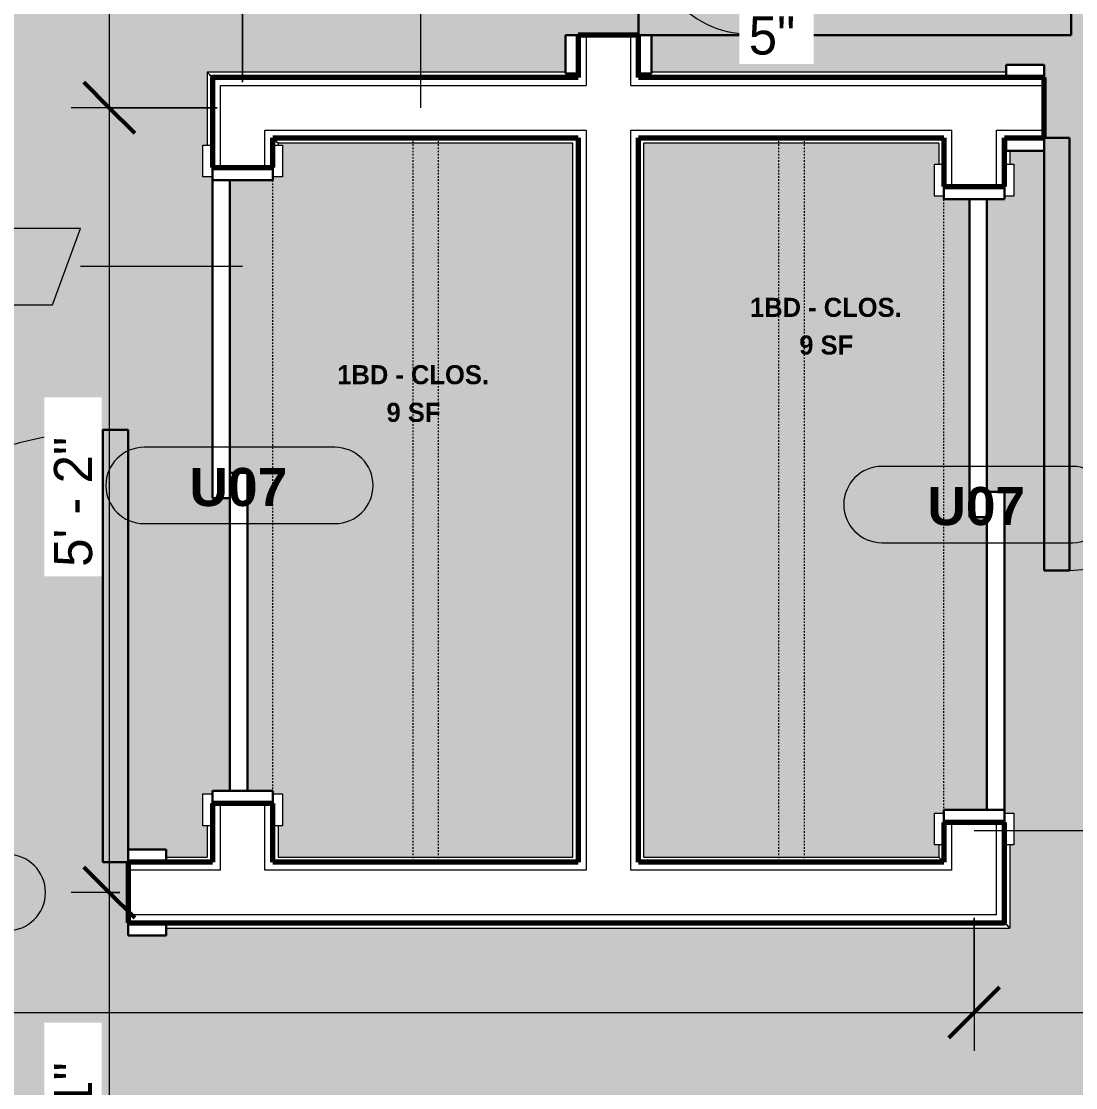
# Model space of a CAD drawing. Header units: inches. Extents: x 2887 to 5387, y 120 to 10852.
# Drawn here: x 4167.2 to 4250.1, y 10690.2 to 10774 of the extents above; entities that cross this region are included whole.
import ezdxf

# ---------------------------------------------------------------- set-up
doc = ezdxf.new("R2010")
doc.units = ezdxf.units.IN
doc.header["$MEASUREMENT"] = 0
doc.linetypes.add('Dash', pattern=[0.25, 0.125, -0.125])
for name, color, linetype, lineweight in [('A-ANNO-DIMS', 211, 'Continuous', 9), ('A-ANNO-DIMS-32', 211, 'Continuous', 9), ('A-AREA-IDEN', 2, 'Continuous', 9), ('A-DOOR', 31, 'Continuous', 18), ('A-DOOR-3', 31, 'Continuous', 9), ('A-DOOR-4', 31, 'Continuous', 30), ('A-DOOR-FRAM', 31, 'Continuous', 30), ('A-DOOR-IDEN', 31, 'Continuous', 9), ('A-WALL', 113, 'Continuous', 18), ('A-WALL-2', 113, 'Continuous', 70), ('A-WALL-IDEN', 211, 'Continuous', 9), ('Q-CASE', 31, 'Continuous', 9), ('Q-CASE-HDLN', 31, 'Dash', 9)]:
    doc.layers.add(name, color=color, linetype=linetype, lineweight=lineweight)
doc.layers.add('A-AREA-PATT-1', color=255, linetype='Continuous', lineweight=9, transparency=1)
doc.styles.add('Arial_B', font='arialbd.ttf', dxfattribs={"height": 3})
doc.styles.add('Century Gothic', font='ufonts.com_century-gothic.ttf', dxfattribs={"height": 3})
doc.styles.add('Century Gothic_B_1', font='GOTHICB.TTF', dxfattribs={"height": 1.5})
doc.dimstyles.new('OD_1__HACK', dxfattribs={"dimscale": 12, "dimtxt": 3.132505, "dimasz": 0.333333, "dimexe": 0.25, "dimexo": 0.166667, "dimgap": 0.041667, "dimtad": 1, "dimdec": 0, "dimzin": 3, "dimdsep": 46, "dimlunit": 4, "dimtxsty": 'Century Gothic', "dimblk1": 'OBLIQUE', "dimblk2": 'OBLIQUE', "dimsah": 1, "dimcen": 0.09, "dimdle": 0.25, "dimazin": 0, "dimtfac": 1, "dimtdec": 4, "dimtix": 1, "dimtmove": 0, "dimatfit": 3, "dimfxl": 1, "dimtvp": 1, "dimtfill": 1, "dimfrac": 2, "dimtolj": 1, "dimtzin": 0, "dimarcsym": 2})
doc.dimstyles.new('OD_1__HACK_1', dxfattribs={"dimscale": 12, "dimtxt": 3.132505, "dimasz": 0.333333, "dimexe": 0.25, "dimexo": 0.166667, "dimgap": 0.041667, "dimtad": 1, "dimdec": 0, "dimzin": 3, "dimdsep": 46, "dimlunit": 4, "dimtxsty": 'Century Gothic', "dimblk1": 'OBLIQUE', "dimblk2": 'OBLIQUE', "dimsah": 1, "dimcen": 0.09, "dimdle": 0.25, "dimazin": 0, "dimtfac": 1, "dimtdec": 4, "dimtix": 1, "dimtmove": 1, "dimatfit": 3, "dimfxl": 1, "dimtvp": 1, "dimtfill": 1, "dimfrac": 2, "dimtolj": 1, "dimtzin": 0, "dimarcsym": 2})

# ---------------------------------------------------------------- blocks, each defined once
blk = doc.blocks.new('Basic Wall _ INT - W4BØF - _5_8 GYP - 2X4 WOOD_BATT_ - 5_8 GYP_ - ___-2688274-2ND _ 3RD FLOOR - 1BD C - ADA TYPE B')
at = {"layer": 'A-WALL'}
for p, q in [((-3652.374, 10708.285), (-3649.162, 10708.285)), ((-3643.585, 10708.285), (-3620.412, 10708.285)), ((-3614.835, 10708.285), (-3591.662, 10708.285)), ((-3648.749, 10707.997), (-3652.374, 10707.997)), ((-3619.999, 10707.997), (-3643.999, 10707.997)), ((-3591.374, 10707.997), (-3615.249, 10707.997))]:
    blk.add_line(p, q, dxfattribs=at)
at = {"layer": 'A-WALL', "flags": 128}
for points in [[(-3591.662, 10708.285), (-3591.543, 10708.166), (-3591.451, 10708.074), (-3591.393, 10708.016), (-3591.374, 10707.997)], [(-3591.374, 10707.997), (-3591.371, 10707.994), (-3591.363, 10707.986), (-3591.35, 10707.972), (-3591.333, 10707.955), (-3591.313, 10707.936), (-3591.292, 10707.914)]]:
    blk.add_lwpolyline(points, dxfattribs=at)
blk = doc.blocks.new('Basic Wall _ INT - W4BØF - _5_8 GYP - 2X4 WOOD_BATT_ - 5_8 GYP_ - ___-2688275-2ND _ 3RD FLOOR - 1BD C - ADA TYPE B')
at = {"layer": 'A-WALL'}
for p, q in [((-3652.374, 10702.997), (-3586.374, 10702.997)), ((-3652.374, 10702.708), (-3586.085, 10702.708))]:
    blk.add_line(p, q, dxfattribs=at)
at = {"layer": 'A-WALL', "flags": 128}
for points in [[(-3586.456, 10703.079), (-3586.435, 10703.057), (-3586.415, 10703.038), (-3586.398, 10703.021), (-3586.385, 10703.008), (-3586.377, 10702.999), (-3586.374, 10702.997)], [(-3586.374, 10702.997), (-3586.354, 10702.977), (-3586.296, 10702.919), (-3586.205, 10702.827), (-3586.085, 10702.708)]]:
    blk.add_lwpolyline(points, dxfattribs=at)
blk = doc.blocks.new('Basic Wall _ INT - W4BØF - _5_8 GYP - 2X4 WOOD_BATT_ - 5_8 GYP_ - ___-2688277-2ND _ 3RD FLOOR - 1BD C - ADA TYPE B')
at = {"layer": 'A-WALL'}
for p, q in [((-3586.374, 10762.747), (-3586.374, 10763.814)), ((-3586.085, 10763.814), (-3586.085, 10762.747)), ((-3586.374, 10702.997), (-3586.374, 10709.247)), ((-3586.085, 10709.247), (-3586.085, 10702.708))]:
    blk.add_line(p, q, dxfattribs=at)
at = {"layer": 'A-WALL', "flags": 128}
for points in [[(-3586.374, 10702.997), (-3586.377, 10702.999), (-3586.385, 10703.008), (-3586.398, 10703.021), (-3586.415, 10703.038), (-3586.435, 10703.057), (-3586.456, 10703.079)], [(-3586.085, 10702.708), (-3586.205, 10702.827), (-3586.296, 10702.919), (-3586.354, 10702.977), (-3586.374, 10702.997)]]:
    blk.add_lwpolyline(points, dxfattribs=at)
blk = doc.blocks.new('Basic Wall _ INT - W4BØF - _5_8 GYP - 2X4 WOOD_BATT_ - 5_8 GYP_ - ___-2688276-2ND _ 3RD FLOOR - 1BD C - ADA TYPE B')
at = {"layer": 'A-WALL'}
for p, q in [((-3591.662, 10764.401), (-3591.662, 10762.747)), ((-3591.374, 10764.814), (-3591.374, 10762.747)), ((-3591.662, 10709.247), (-3591.662, 10708.285)), ((-3591.374, 10709.247), (-3591.374, 10707.997))]:
    blk.add_line(p, q, dxfattribs=at)
at = {"layer": 'A-WALL', "flags": 128}
for points in [[(-3591.374, 10707.997), (-3591.393, 10708.016), (-3591.451, 10708.074), (-3591.543, 10708.166), (-3591.662, 10708.285)], [(-3591.292, 10707.914), (-3591.313, 10707.936), (-3591.333, 10707.955), (-3591.35, 10707.972), (-3591.363, 10707.986), (-3591.371, 10707.994), (-3591.374, 10707.997)]]:
    blk.add_lwpolyline(points, dxfattribs=at)
blk = doc.blocks.new('Basic Wall _ INT - W4BØF - _5_8 GYP - 2X4 WOOD_BATT_ - 5_8 GYP_ - ___-2688279-2ND _ 3RD FLOOR - 1BD C - ADA TYPE B')
at = {"layer": 'A-WALL'}
for p, q in [((-3643.874, 10764.689), (-3619.997, 10764.689)), ((-3620.412, 10764.401), (-3643.585, 10764.401)), ((-3615.25, 10764.689), (-3591.249, 10764.689)), ((-3591.662, 10764.401), (-3614.835, 10764.401)), ((-3586.499, 10764.689), (-3586.374, 10764.689))]:
    blk.add_line(p, q, dxfattribs=at)
at = {"layer": 'A-WALL', "flags": 128}
for points in [[(-3643.874, 10764.689), (-3643.877, 10764.692), (-3643.885, 10764.7), (-3643.898, 10764.713), (-3643.915, 10764.73), (-3643.935, 10764.75), (-3643.956, 10764.772)], [(-3643.585, 10764.401), (-3643.705, 10764.52), (-3643.796, 10764.612), (-3643.854, 10764.67), (-3643.874, 10764.689)]]:
    blk.add_lwpolyline(points, dxfattribs=at)
blk = doc.blocks.new('Basic Wall _ INT - W4BØF - _5_8 GYP - 2X4 WOOD_BATT_ - 5_8 GYP_ - ___-2688278-2ND _ 3RD FLOOR - 1BD C - ADA TYPE B')
at = {"layer": 'A-WALL'}
for p, q in [((-3620.999, 10769.978), (-3649.162, 10769.978)), ((-3619.999, 10769.689), (-3648.874, 10769.689)), ((-3586.374, 10769.689), (-3615.249, 10769.689)), ((-3586.374, 10769.978), (-3614.249, 10769.978))]:
    blk.add_line(p, q, dxfattribs=at)
at = {"layer": 'A-WALL', "flags": 128}
for points in [[(-3648.874, 10769.689), (-3648.893, 10769.709), (-3648.951, 10769.767), (-3649.043, 10769.858), (-3649.162, 10769.978)], [(-3648.792, 10769.607), (-3648.813, 10769.629), (-3648.833, 10769.648), (-3648.85, 10769.665), (-3648.863, 10769.678), (-3648.871, 10769.687), (-3648.874, 10769.689)]]:
    blk.add_lwpolyline(points, dxfattribs=at)
blk = doc.blocks.new('SWING - SINGLE - FLUSH - 2-10 x 6-8 - PRIVACY-3199407-2ND _ 3RD FLOOR - 1BD C - ADA TYPE B')
at = {"layer": 'A-DOOR-3'}
blk.add_arc((17, 2.375), 34.067, 93.36569, 180, dxfattribs=at)
at = {"layer": 'A-DOOR-4'}
for p, q in [((15, 2.375), (15, 36.383)), ((17, 36.383), (15, 36.383)), ((17, 2.375), (17, 36.383)), ((17, 2.375), (15, 2.375))]:
    blk.add_line(p, q, dxfattribs=at)
at = {"layer": 'A-DOOR-FRAM'}
for p, q in [((-17, 3.375), (-20, 3.375)), ((-20, 3.375), (-20, 2.375)), ((-17, 2.375), (-17, 3.375)), ((20, 3.375), (17, 3.375)), ((17, 3.375), (17, 2.375)), ((20, 2.375), (20, 3.375)), ((-20, 2.375), (-17, 2.375)), ((17, 2.375), (20, 2.375)), ((-17, -2.375), (-20, -2.375)), ((-20, -2.375), (-20, -3.375)), ((-17, -3.375), (-17, -2.375)), ((20, -2.375), (17, -2.375)), ((17, -2.375), (17, -3.375)), ((20, -3.375), (20, -2.375)), ((-20, -3.375), (-17, -3.375)), ((17, -3.375), (20, -3.375))]:
    blk.add_line(p, q, dxfattribs=at)
blk = doc.blocks.new('Basic Wall _ INT - W4BØF - _5_8 GYP - 2X4 WOOD_BATT_ - 5_8 GYP_ - ___-2688285-2ND _ 3RD FLOOR - 1BD C - ADA TYPE B')
at = {"layer": 'A-WALL'}
for p, q in [((-3615.124, 10809.886), (-3615.124, 10833.939)), ((-3614.835, 10809.886), (-3614.835, 10833.939)), ((-3615.124, 10769.562), (-3615.124, 10769.886)), ((-3615.124, 10707.872), (-3615.124, 10764.814)), ((-3614.835, 10708.285), (-3614.835, 10764.401))]:
    blk.add_line(p, q, dxfattribs=at)
blk = doc.blocks.new('Basic Wall _ INT - W4BØF - _5_8 GYP - 2X4 WOOD_BATT_ - 5_8 GYP_ - ___-2688284-2ND _ 3RD FLOOR - 1BD C - ADA TYPE B')
at = {"layer": 'A-WALL'}
for p, q in [((-3620.412, 10809.886), (-3620.412, 10833.939)), ((-3620.124, 10833.939), (-3620.124, 10809.886)), ((-3620.124, 10769.886), (-3620.124, 10769.564)), ((-3620.412, 10708.285), (-3620.412, 10764.401)), ((-3620.124, 10764.814), (-3620.124, 10707.872))]:
    blk.add_line(p, q, dxfattribs=at)
blk = doc.blocks.new('OD_CW_Closet - OD_CW_Closet-3208948-2ND _ 3RD FLOOR - 1BD C - ADA TYPE B')
at = {"layer": 'Q-CASE-HDLN'}
for p, q in [((57.681, 24), (0.738, 24)), ((0.738, 24), (0.738, 0)), ((57.681, 0), (57.681, 24)), ((0.738, 13), (57.681, 13)), ((0.738, 11), (57.681, 11)), ((0.738, 0), (57.681, 0))]:
    blk.add_line(p, q, dxfattribs=at)
blk = doc.blocks.new('Basic Wall _ INT - W4BØF - _5_8 GYP - 2X4 WOOD_BATT_ - 5_8 GYP_ - ___-2688287-2ND _ 3RD FLOOR - 1BD C - ADA TYPE B')
at = {"layer": 'A-WALL'}
for p, q in [((-3649.162, 10769.978), (-3649.162, 10764.247)), ((-3648.874, 10769.689), (-3648.874, 10764.247)), ((-3649.162, 10710.747), (-3649.162, 10708.285)), ((-3648.874, 10710.747), (-3648.874, 10707.872))]:
    blk.add_line(p, q, dxfattribs=at)
at = {"layer": 'A-WALL', "flags": 128}
for points in [[(-3649.162, 10769.978), (-3649.043, 10769.858), (-3648.951, 10769.767), (-3648.893, 10769.709), (-3648.874, 10769.689)], [(-3648.874, 10769.689), (-3648.871, 10769.687), (-3648.863, 10769.678), (-3648.85, 10769.665), (-3648.833, 10769.648), (-3648.813, 10769.629), (-3648.792, 10769.607)]]:
    blk.add_lwpolyline(points, dxfattribs=at)
blk = doc.blocks.new('Basic Wall _ INT - W4BØF - _5_8 GYP - 2X4 WOOD_BATT_ - 5_8 GYP_ - ___-2688286-2ND _ 3RD FLOOR - 1BD C - ADA TYPE B')
at = {"layer": 'A-WALL'}
for p, q in [((-3643.874, 10764.247), (-3643.874, 10764.689)), ((-3643.585, 10764.401), (-3643.585, 10764.247)), ((-3643.874, 10707.872), (-3643.874, 10710.747)), ((-3643.585, 10710.747), (-3643.585, 10708.285))]:
    blk.add_line(p, q, dxfattribs=at)
at = {"layer": 'A-WALL', "flags": 128}
for points in [[(-3643.956, 10764.772), (-3643.935, 10764.75), (-3643.915, 10764.73), (-3643.898, 10764.713), (-3643.885, 10764.7), (-3643.877, 10764.692), (-3643.874, 10764.689)], [(-3643.874, 10764.689), (-3643.854, 10764.67), (-3643.796, 10764.612), (-3643.705, 10764.52), (-3643.585, 10764.401)]]:
    blk.add_lwpolyline(points, dxfattribs=at)
blk = doc.blocks.new('SLIDING - FLUSH - 4-0 x 6-8-3203583-2ND _ 3RD FLOOR - 1BD C - ADA TYPE B')
at = {"layer": 'A-DOOR-3'}
for p, q in [((-26.75, 3.25), (-24.25, 3.25)), ((-26.75, 2.5), (-26.75, 3.25)), ((-24.25, 3.25), (-24.25, 2.5)), ((24.25, 3.25), (26.75, 3.25)), ((24.25, 2.5), (24.25, 3.25)), ((26.75, 3.25), (26.75, 2.5)), ((-24.25, 2.5), (-26.75, 2.5)), ((26.75, 2.5), (24.25, 2.5)), ((-26.75, -2.25), (-24.25, -2.25)), ((-26.75, -3), (-26.75, -2.25)), ((-24.25, -2.25), (-24.25, -3)), ((24.25, -2.25), (26.75, -2.25)), ((24.25, -3), (24.25, -2.25)), ((26.75, -2.25), (26.75, -3)), ((-24.25, -3), (-26.75, -3)), ((26.75, -3), (24.25, -3))]:
    blk.add_line(p, q, dxfattribs=at)
at = {"layer": 'A-DOOR-4'}
for p, q in [((-1, -0.875), (-1, 0.5)), ((-1, 0.5), (24, 0.5)), ((24, 0.5), (24, -0.875)), ((-24, -2.25), (-24, -0.875)), ((-24, -0.875), (1, -0.875)), ((24, -0.875), (-1, -0.875)), ((1, -0.875), (1, -2.25)), ((1, -2.25), (-24, -2.25))]:
    blk.add_line(p, q, dxfattribs=at)
at = {"layer": 'A-DOOR-FRAM'}
for p, q in [((-25, -2.25), (-25, 2.5)), ((-25, 2.5), (-24, 2.5)), ((-24, 2.5), (-24, -2.25)), ((24, 2.5), (25, 2.5)), ((24, -2.25), (24, 2.5)), ((25, 2.5), (25, -2.25)), ((-24, -2.25), (-25, -2.25)), ((25, -2.25), (24, -2.25))]:
    blk.add_line(p, q, dxfattribs=at)
blk = doc.blocks.new('OD_CW_Closet - OD_CW_Closet-3208977-2ND _ 3RD FLOOR - 1BD C - ADA TYPE B')
at = {"layer": 'Q-CASE-HDLN'}
for p, q in [((0.738, -24), (0.738, 0)), ((0.738, 0), (57.681, 0)), ((57.681, 0), (57.681, -24)), ((0.738, -11), (57.681, -11)), ((0.738, -13), (57.681, -13)), ((57.681, -24), (0.738, -24))]:
    blk.add_line(p, q, dxfattribs=at)
blk = doc.blocks.new('DIMBLOCK87-2ND _ 3RD FLOOR - 1BD C - ADA TYPE B')
at = {"layer": 'A-ANNO-DIMS-32'}
for p, q in [((4184.58, 10769.189), (4184.58, 10786.165)), ((4122.52, 10783.993), (4122.52, 10780.165)), ((4122.52, 10783.165), (4122.52, 10783.993)), ((4122.52, 10783.165), (4184.58, 10783.165)), ((4184.58, 10783.165), (4184.58, 10769.189))]:
    blk.add_line(p, q, dxfattribs=at)
at = {"layer": 'A-ANNO-DIMS-32', "lineweight": 50}
for p, q in [((4122.52, 10783.165), (4124.52, 10785.165)), ((4184.58, 10783.165), (4186.58, 10785.165)), ((4122.52, 10783.165), (4120.52, 10781.165)), ((4184.58, 10783.165), (4182.58, 10781.165))]:
    blk.add_line(p, q, dxfattribs=at)
at = {"layer": 'A-ANNO-DIMS-32', "color": 0, "insert": (4148.304, 10787.51), "char_height": 3, "width": 12.58969, "attachment_point": 1, "line_spacing_factor": 0.984502, "style": 'Century Gothic', "bg_fill": 3, "box_fill_scale": 1.25, "bg_fill_color": 256, "bg_fill_true_color": 13158600, "bg_fill_transparency": 0}
blk.add_mtext('5\' - 2"', dxfattribs=at)
blk = doc.blocks.new('_Oblique')
at = {"color": 0, "linetype": 'ByBlock', "lineweight": -2}
blk.add_line((-0.5, -0.5), (0.5, 0.5), dxfattribs=at)
blk = doc.blocks.new('DIMBLOCK88-2ND _ 3RD FLOOR - 1BD C - ADA TYPE B')
at = {"layer": 'A-ANNO-DIMS-32'}
for p, q in [((4184.58, 10769.189), (4184.58, 10786.165)), ((4213.33, 10783.993), (4213.33, 10780.165)), ((4213.33, 10783.165), (4213.33, 10783.993)), ((4184.58, 10783.165), (4213.33, 10783.165)), ((4184.58, 10783.165), (4184.58, 10769.189))]:
    blk.add_line(p, q, dxfattribs=at)
at = {"layer": 'A-ANNO-DIMS-32', "lineweight": 50}
for p, q in [((4184.58, 10783.165), (4186.58, 10785.165)), ((4213.33, 10783.165), (4215.33, 10785.165)), ((4184.58, 10783.165), (4182.58, 10781.165)), ((4213.33, 10783.165), (4211.33, 10781.165))]:
    blk.add_line(p, q, dxfattribs=at)
at = {"layer": 'A-ANNO-DIMS-32'}
blk.add_ellipse((4209.349, 10783.165), major_axis=(0, 14.132), ratio=0.735521, start_param=0, end_param=1.570796, dxfattribs=at)
at = {"layer": 'A-ANNO-DIMS-32', "color": 0, "insert": (4209.349, 10798.681), "char_height": 3, "width": 12.58969, "attachment_point": 1, "line_spacing_factor": 0.984502, "style": 'Century Gothic', "bg_fill": 3, "box_fill_scale": 1.25, "bg_fill_color": 256, "bg_fill_true_color": 13158600, "bg_fill_transparency": 0}
blk.add_mtext('2\' - 5"', dxfattribs=at)
blk = doc.blocks.new('DIMBLOCK89-2ND _ 3RD FLOOR - 1BD C - ADA TYPE B')
at = {"layer": 'A-ANNO-DIMS-32'}
for p, q in [((4218.155, 10808.939), (4218.155, 10780.165)), ((4218.155, 10783.165), (4218.155, 10808.939)), ((4213.33, 10783.993), (4213.33, 10780.165)), ((4213.33, 10783.165), (4213.33, 10783.993)), ((4213.33, 10783.165), (4218.155, 10783.165))]:
    blk.add_line(p, q, dxfattribs=at)
at = {"layer": 'A-ANNO-DIMS-32', "lineweight": 50}
for p, q in [((4213.33, 10783.165), (4215.33, 10785.165)), ((4218.155, 10783.165), (4220.155, 10785.165)), ((4213.33, 10783.165), (4211.33, 10781.165)), ((4218.155, 10783.165), (4216.155, 10781.165))]:
    blk.add_line(p, q, dxfattribs=at)
at = {"layer": 'A-ANNO-DIMS-32'}
blk.add_ellipse((4224.358, 10783.165), major_axis=(0, 10.173), ratio=0.846881, start_param=1.570796, end_param=3.141593, dxfattribs=at)
at = {"layer": 'A-ANNO-DIMS-32', "color": 0, "insert": (4224.358, 10774.375), "char_height": 3, "width": 4.35567, "attachment_point": 1, "line_spacing_factor": 0.984502, "style": 'Century Gothic', "bg_fill": 3, "box_fill_scale": 1.25, "bg_fill_color": 256, "bg_fill_true_color": 13158600, "bg_fill_transparency": 0}
blk.add_mtext('5"', dxfattribs=at)
blk = doc.blocks.new('DIMBLOCK103-2ND _ 3RD FLOOR - 1BD C - ADA TYPE B')
at = {"layer": 'A-ANNO-DIMS-32'}
for p, q in [((4174.094, 10838.189), (4174.094, 10767.189)), ((4174.923, 10835.189), (4171.094, 10835.189)), ((4174.094, 10835.189), (4174.923, 10835.189)), ((4182.58, 10767.189), (4171.094, 10767.189)), ((4174.094, 10767.189), (4182.58, 10767.189))]:
    blk.add_line(p, q, dxfattribs=at)
at = {"layer": 'A-ANNO-DIMS-32', "lineweight": 50}
for p, q in [((4174.094, 10835.189), (4172.094, 10837.189)), ((4174.094, 10835.189), (4176.094, 10833.189)), ((4174.094, 10767.189), (4172.094, 10769.189)), ((4174.094, 10767.189), (4176.094, 10765.189))]:
    blk.add_line(p, q, dxfattribs=at)
at = {"layer": 'A-ANNO-DIMS-32', "color": 0, "insert": (4169.749, 10795.944), "char_height": 3, "width": 12.58969, "attachment_point": 1, "rotation": 90, "line_spacing_factor": 0.984502, "style": 'Century Gothic', "bg_fill": 3, "box_fill_scale": 1.25, "bg_fill_color": 256, "bg_fill_true_color": 13158600, "bg_fill_transparency": 0}
blk.add_mtext('5\' - 8"', dxfattribs=at)
blk = doc.blocks.new('DIMBLOCK104-2ND _ 3RD FLOOR - 1BD C - ADA TYPE B')
at = {"layer": 'A-ANNO-DIMS-32', "lineweight": 50}
for p, q in [((4174.094, 10767.189), (4172.094, 10769.189)), ((4174.094, 10767.189), (4176.094, 10765.189)), ((4174.094, 10705.497), (4172.094, 10707.497)), ((4174.094, 10705.497), (4176.094, 10703.497))]:
    blk.add_line(p, q, dxfattribs=at)
at = {"layer": 'A-ANNO-DIMS-32'}
for p, q in [((4182.58, 10767.189), (4171.094, 10767.189)), ((4174.094, 10767.189), (4174.094, 10705.497)), ((4174.094, 10767.189), (4182.58, 10767.189)), ((4174.923, 10705.497), (4171.094, 10705.497)), ((4174.094, 10705.497), (4174.923, 10705.497))]:
    blk.add_line(p, q, dxfattribs=at)
at = {"layer": 'A-ANNO-DIMS-32', "color": 0, "insert": (4169.749, 10731.097), "char_height": 3, "width": 12.58969, "attachment_point": 1, "rotation": 90, "line_spacing_factor": 0.984502, "style": 'Century Gothic', "bg_fill": 3, "box_fill_scale": 1.25, "bg_fill_color": 256, "bg_fill_true_color": 13158600, "bg_fill_transparency": 0}
blk.add_mtext('5\' - 2"', dxfattribs=at)
blk = doc.blocks.new('DIMBLOCK105-2ND _ 3RD FLOOR - 1BD C - ADA TYPE B')
at = {"layer": 'A-ANNO-DIMS-32', "lineweight": 50}
for p, q in [((4174.094, 10705.497), (4172.094, 10707.497)), ((4174.094, 10705.497), (4176.094, 10703.497)), ((4174.094, 10668.864), (4172.094, 10670.864)), ((4174.094, 10668.864), (4176.094, 10666.864))]:
    blk.add_line(p, q, dxfattribs=at)
at = {"layer": 'A-ANNO-DIMS-32'}
for p, q in [((4174.923, 10705.497), (4171.094, 10705.497)), ((4174.094, 10705.497), (4174.094, 10668.864)), ((4174.094, 10705.497), (4174.923, 10705.497)), ((4207.023, 10668.864), (4171.094, 10668.864)), ((4174.094, 10668.864), (4207.023, 10668.864))]:
    blk.add_line(p, q, dxfattribs=at)
at = {"layer": 'A-ANNO-DIMS-32', "color": 0, "insert": (4169.749, 10681.935), "char_height": 3, "width": 12.58969, "attachment_point": 1, "rotation": 90, "line_spacing_factor": 0.984502, "style": 'Century Gothic', "bg_fill": 3, "box_fill_scale": 1.25, "bg_fill_color": 256, "bg_fill_true_color": 13158600, "bg_fill_transparency": 0}
blk.add_mtext('3\' - 1"', dxfattribs=at)
blk = doc.blocks.new('DIMBLOCK114-2ND _ 3RD FLOOR - 1BD C - ADA TYPE B')
at = {"layer": 'A-ANNO-DIMS-32'}
for p, q in [((4242.08, 10703.497), (4242.08, 10693.062)), ((4242.08, 10696.062), (4242.08, 10703.497)), ((3974.667, 10696.891), (3974.667, 10693.062)), ((3974.667, 10696.062), (3974.667, 10696.891)), ((3971.667, 10696.062), (4242.08, 10696.062))]:
    blk.add_line(p, q, dxfattribs=at)
at = {"layer": 'A-ANNO-DIMS-32', "lineweight": 50}
for p, q in [((3974.667, 10696.062), (3976.667, 10698.062)), ((4242.08, 10696.062), (4244.08, 10698.062)), ((3974.667, 10696.062), (3972.667, 10694.062)), ((4242.08, 10696.062), (4240.08, 10694.062))]:
    blk.add_line(p, q, dxfattribs=at)
at = {"layer": 'A-ANNO-DIMS-32', "color": 0, "insert": (4101.959, 10700.408), "char_height": 3, "width": 15.39402, "attachment_point": 1, "line_spacing_factor": 0.984502, "style": 'Century Gothic', "bg_fill": 3, "box_fill_scale": 1.25, "bg_fill_color": 256, "bg_fill_true_color": 13158600, "bg_fill_transparency": 0}
blk.add_mtext('22\' - 3"', dxfattribs=at)
blk = doc.blocks.new('DIMBLOCK115-2ND _ 3RD FLOOR - 1BD C - ADA TYPE B')
at = {"layer": 'A-ANNO-DIMS-32'}
for p, q in [((4242.08, 10703.497), (4242.08, 10693.062)), ((4242.08, 10696.062), (4242.08, 10703.497)), ((4326.03, 10696.891), (4326.03, 10693.062)), ((4326.03, 10696.062), (4326.03, 10696.891)), ((4242.08, 10696.062), (4329.03, 10696.062))]:
    blk.add_line(p, q, dxfattribs=at)
at = {"layer": 'A-ANNO-DIMS-32', "lineweight": 50}
for p, q in [((4242.08, 10696.062), (4244.08, 10698.062)), ((4326.03, 10696.062), (4328.03, 10698.062)), ((4242.08, 10696.062), (4240.08, 10694.062)), ((4326.03, 10696.062), (4324.03, 10694.062))]:
    blk.add_line(p, q, dxfattribs=at)
at = {"layer": 'A-ANNO-DIMS-32', "color": 0, "insert": (4278.809, 10700.408), "char_height": 3, "width": 12.58969, "attachment_point": 1, "line_spacing_factor": 0.984502, "style": 'Century Gothic', "bg_fill": 3, "box_fill_scale": 1.25, "bg_fill_color": 256, "bg_fill_true_color": 13158600, "bg_fill_transparency": 0}
blk.add_mtext('7\' - 0"', dxfattribs=at)
blk = doc.blocks.new('Door Tag - Type Mark-2601225-2ND _ 3RD FLOOR - 1BD C - ADA TYPE B')
at = {"layer": 'A-DOOR-IDEN'}
for p, q in [((0.234375, 0.09375), (-0.234375, 0.09375)), ((-0.234375, -0.09375), (0.234375, -0.09375))]:
    blk.add_line(p, q, dxfattribs=at)
for centre, start, end in [((-0.234375, 0), 90, 270), ((0.234375, 0), 270, 90)]:
    blk.add_arc(centre, 0.09375, start, end, dxfattribs=at)
blk = doc.blocks.new('Wall Tag - ONE-2663183-2ND _ 3RD FLOOR - 1BD C - ADA TYPE B')
at = {"layer": 'A-WALL-IDEN'}
for p, q in [((-0.3561, 0.0937), (-0.4244, -0.0937)), ((0.4244, 0.0937), (-0.3561, 0.0937)), ((0.3561, -0.0937), (0.4244, 0.0937)), ((-0.4244, -0.0937), (0.3561, -0.0937))]:
    blk.add_line(p, q, dxfattribs=at)

msp = doc.modelspace()

# ---------------------------------------------------------------- hatches: boundary and pattern name
at = {"layer": 'A-AREA-PATT-1'}
h = msp.add_hatch(color=256, dxfattribs=at)
h.paths.add_polyline_path([(4170.408, 10705.497), (4175.58, 10705.497), (4175.58, 10708.872), (4178.58, 10708.872), (4178.58, 10708.285), (4181.791, 10708.285), (4181.791, 10710.747), (4181.455, 10710.747), (4181.455, 10713.247), (4182.205, 10713.247), (4182.205, 10713.497), (4183.58, 10713.497), (4183.58, 10736.497), (4182.205, 10736.497), (4182.205, 10761.747), (4181.455, 10761.747), (4181.455, 10764.247), (4181.791, 10764.247), (4181.791, 10769.978), (4209.955, 10769.99), (4209.955, 10772.886), (4213.33, 10772.886), (4213.33, 10806.886), (4209.955, 10806.886), (4209.955, 10809.886), (4210.541, 10809.886), (4210.541, 10833.939), (3979.105, 10833.939), (3979.105, 10751.083), (4011.794, 10751.083), (4011.794, 10743.872), (4012.38, 10743.872), (4012.38, 10740.872), (4009.005, 10740.872), (4009.005, 10710.872), (4012.38, 10710.872), (4012.38, 10708.285), (4138.58, 10708.285), (4138.58, 10708.872), (4141.58, 10708.872), (4141.58, 10705.497), (4142.253, 10705.497)], flags=0)
h.paths.add_polyline_path([(4184.58, 10738.497), (4184.58, 10761.497), (4183.58, 10761.497), (4183.58, 10738.497)], flags=0)
h.paths.add_polyline_path([(4114.099, 10752.334), (4044.52, 10752.334), (4044.52, 10832.334), (4122.52, 10832.334), (4122.52, 10752.334)], flags=0)
h.paths.add_polyline_path([(4022.52, 10813.834), (4022.52, 10831.834), (4040.52, 10831.834), (4040.52, 10813.834)], flags=0)
h.paths.add_polyline_path([(4142.452, 10813.834), (4124.452, 10813.834), (4124.452, 10831.834), (4142.452, 10831.834)], flags=0)
for points in [[(4247.833, 10767.189), (4281.58, 10767.189), (4281.58, 10770.564), (4284.58, 10770.564), (4284.58, 10769.978), (4313.689, 10769.978), (4313.689, 10829.151), (4313.655, 10829.151), (4313.655, 10833.939), (4305.665, 10833.939), (4305.665, 10826.838), (4305.538, 10825.874), (4305.166, 10824.975), (4304.574, 10824.203), (4303.802, 10823.611), (4302.904, 10823.239), (4301.939, 10823.112), (4300.551, 10823.112), (4300.899, 10820.088), (4302.09, 10819.088), (4302.657, 10818.088), (4302.925, 10817.088), (4303.102, 10816.084), (4303.189, 10815.088), (4303.015, 10813.096), (4302.477, 10811.088), (4301.749, 10809.088), (4300.816, 10807.088), (4299.429, 10805.088), (4298.429, 10804.088), (4297.563, 10803.588), (4296.189, 10803.088), (4295.189, 10803.088), (4293.815, 10803.588), (4292.949, 10804.088), (4291.949, 10805.088), (4290.562, 10807.088), (4289.629, 10809.088), (4288.901, 10811.088), (4288.363, 10813.096), (4288.189, 10815.088), (4288.276, 10816.084), (4288.453, 10817.088), (4288.721, 10818.088), (4289.288, 10819.088), (4290.48, 10820.088), (4290.828, 10823.112), (4289.439, 10823.112), (4288.475, 10823.239), (4287.576, 10823.611), (4286.804, 10824.203), (4286.212, 10824.975), (4285.84, 10825.874), (4285.713, 10826.838), (4285.713, 10833.939), (4278.155, 10833.939), (4278.155, 10810.939), (4218.155, 10810.939), (4218.155, 10833.939), (4216.119, 10833.939), (4216.119, 10809.886), (4216.705, 10809.886), (4216.705, 10806.886), (4213.33, 10806.886), (4213.33, 10772.886), (4216.705, 10772.886), (4216.705, 10769.978), (4244.58, 10769.978), (4244.58, 10770.564), (4247.58, 10770.564), (4247.58, 10767.189)], [(4205.601, 10708.285), (4210.541, 10708.285), (4210.541, 10764.401), (4187.369, 10764.401), (4187.369, 10764.247), (4187.705, 10764.247), (4187.705, 10761.747), (4186.955, 10761.747), (4186.955, 10761.497), (4184.58, 10761.497), (4184.58, 10738.497), (4184.955, 10738.497), (4184.955, 10713.497), (4186.955, 10713.497), (4186.955, 10713.247), (4187.705, 10713.247), (4187.705, 10710.747), (4187.369, 10710.747), (4187.369, 10708.285), (4198.562, 10708.285)], [(4233.756, 10708.285), (4239.291, 10708.285), (4239.291, 10709.247), (4238.955, 10709.247), (4238.955, 10711.747), (4239.705, 10711.747), (4239.705, 10711.997), (4242.08, 10711.997), (4242.08, 10734.997), (4241.705, 10734.997), (4241.705, 10759.997), (4239.705, 10759.997), (4239.705, 10760.247), (4238.955, 10760.247), (4238.955, 10762.747), (4239.291, 10762.747), (4239.291, 10764.401), (4216.119, 10764.401), (4216.119, 10708.285), (4226.717, 10708.285)]]:
    msp.add_hatch(color=256, dxfattribs=at).paths.add_polyline_path(points, flags=0)
h = msp.add_hatch(color=256, dxfattribs=at)
h.paths.add_polyline_path([(4253.873, 10661.789), (4325.655, 10661.789), (4325.655, 10668.889), (4327.592, 10668.889), (4327.592, 10669.514), (4329.53, 10669.514), (4329.53, 10704.264), (4327.592, 10704.264), (4327.592, 10704.889), (4325.655, 10704.889), (4325.655, 10710.333), (4309.791, 10710.333), (4309.791, 10719.254), (4309.205, 10719.254), (4309.205, 10722.254), (4312.58, 10722.254), (4312.58, 10758.254), (4309.205, 10758.254), (4309.205, 10761.254), (4309.791, 10761.254), (4309.791, 10764.401), (4284.58, 10764.401), (4284.58, 10763.814), (4281.58, 10763.814), (4281.58, 10767.189), (4247.58, 10767.189), (4247.58, 10763.814), (4244.869, 10763.814), (4244.869, 10762.747), (4245.205, 10762.747), (4245.205, 10760.247), (4244.455, 10760.247), (4244.455, 10759.997), (4243.08, 10759.997), (4243.08, 10736.997), (4244.455, 10736.997), (4244.455, 10711.747), (4245.205, 10711.747), (4245.205, 10709.247), (4244.869, 10709.247), (4244.869, 10702.708), (4209.023, 10702.708), (4209.023, 10668.864), (4250.398, 10668.864), (4250.398, 10661.789), (4252.201, 10661.789)], flags=0)
h.paths.add_polyline_path([(4325.258, 10703.139), (4289.655, 10703.139), (4289.655, 10704.889), (4325.655, 10704.889), (4325.655, 10703.139)], flags=0)
h.paths.add_polyline_path([(4243.08, 10711.997), (4243.08, 10734.997), (4242.08, 10734.997), (4242.08, 10711.997)], flags=0)
h = msp.add_hatch(color=256, dxfattribs=at)
h.paths.add_polyline_path([(4198.562, 10554.439), (4209.023, 10554.439), (4209.023, 10579.748), (4199.003, 10579.748), (4199.003, 10596.248), (4209.023, 10596.248), (4209.023, 10609.87), (4199.003, 10609.87), (4199.003, 10626.37), (4209.023, 10626.37), (4209.023, 10638.991), (4199.003, 10638.991), (4199.003, 10655.491), (4209.023, 10655.491), (4209.023, 10702.708), (4178.58, 10702.708), (4178.58, 10702.122), (4175.58, 10702.122), (4175.58, 10705.497), (4141.58, 10705.497), (4141.58, 10702.122), (4138.58, 10702.122), (4138.58, 10702.708), (3979.105, 10702.708), (3979.105, 10554.439), (4030.542, 10554.439), (4030.542, 10569.314), (4031.202, 10569.314), (4031.202, 10569.345), (4031.691, 10569.345), (4031.691, 10569.314), (4046.884, 10569.314), (4046.884, 10569.346), (4047.879, 10569.346), (4047.879, 10569.314), (4048.542, 10569.314), (4048.542, 10565.314), (4084.542, 10565.314), (4084.542, 10569.314), (4085.204, 10569.314), (4085.204, 10569.346), (4086.199, 10569.345), (4086.199, 10569.314), (4101.392, 10569.314), (4101.392, 10569.345), (4101.881, 10569.345), (4101.881, 10569.314), (4102.542, 10569.314), (4102.542, 10554.439), (4170.408, 10554.439)], flags=0)
h.paths.add_polyline_path([(4149.552, 10566.264), (4122.052, 10566.264), (4122.052, 10572.264), (4121.052, 10572.264), (4121.052, 10608.264), (4122.052, 10608.264), (4122.052, 10614.264), (4157.052, 10614.264), (4157.052, 10566.264), (4153.041, 10566.264)], flags=0)
h.paths.add_polyline_path([(4001.481, 10566.264), (3983.052, 10566.264), (3983.052, 10614.264), (4018.052, 10614.264), (4018.052, 10608.264), (4019.052, 10608.264), (4019.052, 10572.264), (4018.052, 10572.264), (4018.052, 10566.264), (4006.567, 10566.264)], flags=0)
h.paths.add_polyline_path([(4089.529, 10617.589), (4034.052, 10617.589), (4034.052, 10618.589), (4028.052, 10618.589), (4028.052, 10653.589), (4112.052, 10653.589), (4112.052, 10618.589), (4106.052, 10618.589), (4106.052, 10617.589)], flags=0)

# ---------------------------------------------------------------- linework, layer by layer
at = {"layer": 'A-WALL'}
for p, q in [((4211.58, 10772.886), (4211.58, 10768.939)), ((4215.08, 10768.939), (4215.08, 10772.886)), ((4182.83, 10768.939), (4211.58, 10768.939)), ((4182.83, 10762.497), (4182.83, 10768.939)), ((4215.08, 10768.939), (4247.58, 10768.939)), ((4186.33, 10765.439), (4211.58, 10765.439)), ((4186.33, 10762.497), (4186.33, 10765.439)), ((4211.58, 10765.439), (4211.58, 10707.247)), ((4215.08, 10765.439), (4240.33, 10765.439)), ((4215.08, 10707.247), (4215.08, 10765.439)), ((4240.33, 10760.997), (4240.33, 10765.439)), ((4243.83, 10760.997), (4243.83, 10765.439)), ((4243.83, 10765.439), (4247.58, 10765.439)), ((4182.83, 10707.247), (4182.83, 10712.497)), ((4186.33, 10707.247), (4186.33, 10712.497)), ((4240.33, 10707.247), (4240.33, 10710.997)), ((4243.83, 10703.747), (4243.83, 10710.997)), ((4182.83, 10707.247), (4175.58, 10707.247)), ((4211.58, 10707.247), (4186.33, 10707.247)), ((4240.33, 10707.247), (4215.08, 10707.247)), ((4243.83, 10703.747), (4175.58, 10703.747))]:
    msp.add_line(p, q, dxfattribs=at)
at = {"layer": 'A-WALL-2'}
for p, q in [((4215.705, 10772.886), (4210.955, 10772.886)), ((4210.955, 10772.886), (4210.955, 10769.564)), ((4215.705, 10769.564), (4215.705, 10772.886)), ((4210.955, 10769.564), (4182.205, 10769.564)), ((4182.205, 10769.564), (4182.205, 10762.497)), ((4247.58, 10769.564), (4215.705, 10769.564)), ((4247.58, 10764.814), (4247.58, 10769.564)), ((4186.955, 10764.814), (4210.955, 10764.814)), ((4186.955, 10762.497), (4186.955, 10764.814)), ((4210.955, 10764.814), (4210.955, 10707.872)), ((4215.705, 10764.814), (4239.705, 10764.814)), ((4215.705, 10707.872), (4215.705, 10764.814)), ((4239.705, 10764.814), (4239.705, 10760.997)), ((4244.455, 10760.997), (4244.455, 10764.814)), ((4244.455, 10764.814), (4247.58, 10764.814)), ((4182.205, 10762.497), (4186.955, 10762.497)), ((4239.705, 10760.997), (4244.455, 10760.997)), ((4182.205, 10712.497), (4182.205, 10707.872)), ((4186.955, 10712.497), (4182.205, 10712.497)), ((4186.955, 10707.872), (4186.955, 10712.497)), ((4239.705, 10710.997), (4239.705, 10707.872)), ((4244.455, 10710.997), (4239.705, 10710.997)), ((4244.455, 10703.122), (4244.455, 10710.997)), ((4182.205, 10707.872), (4175.58, 10707.872)), ((4175.58, 10707.872), (4175.58, 10703.122)), ((4210.955, 10707.872), (4186.955, 10707.872)), ((4239.705, 10707.872), (4215.705, 10707.872)), ((4175.58, 10703.122), (4244.455, 10703.122))]:
    msp.add_line(p, q, dxfattribs=at)
at = {"layer": 'A-WALL-IDEN'}
msp.add_line((4242.08, 10710.361), (4252.79, 10710.361), dxfattribs=at)

# ---------------------------------------------------------------- block references
at = {"layer": 'A-DOOR'}
for name, p, rotation in [('SWING - SINGLE - FLUSH - 2-10 x 6-8 - PRIVACY-3199407-2ND _ 3RD FLOOR - 1BD C - ADA TYPE B', (4213.33, 10789.886), 269.9999999999781), ('SWING - SINGLE - FLUSH - 2-10 x 6-8 - PRIVACY-3199407-2ND _ 3RD FLOOR - 1BD C - ADA TYPE B', (4264.58, 10767.189), 180), ('SLIDING - FLUSH - 4-0 x 6-8-3203583-2ND _ 3RD FLOOR - 1BD C - ADA TYPE B', (4184.455, 10737.497), 270.0000000000273), ('SLIDING - FLUSH - 4-0 x 6-8-3203583-2ND _ 3RD FLOOR - 1BD C - ADA TYPE B', (4242.205, 10735.997), 89.99999999997272)]:
    msp.add_blockref(name, p, dxfattribs=dict(at, rotation=rotation))
msp.add_blockref('SWING - SINGLE - FLUSH - 2-10 x 6-8 - PRIVACY-3199407-2ND _ 3RD FLOOR - 1BD C - ADA TYPE B', (4158.58, 10705.497), dxfattribs=at)
at = {"layer": 'A-DOOR-IDEN', "xscale": 31.99999999999999, "yscale": 31.99999999999999, "zscale": 31.99999999999999}
msp.add_blockref('Door Tag - Type Mark-2601225-2ND _ 3RD FLOOR - 1BD C - ADA TYPE B', (4242.33, 10735.997), dxfattribs=at)
at = {"layer": 'A-WALL'}
for name in ['Basic Wall _ INT - W4BØF - _5_8 GYP - 2X4 WOOD_BATT_ - 5_8 GYP_ - ___-2688284-2ND _ 3RD FLOOR - 1BD C - ADA TYPE B', 'Basic Wall _ INT - W4BØF - _5_8 GYP - 2X4 WOOD_BATT_ - 5_8 GYP_ - ___-2688285-2ND _ 3RD FLOOR - 1BD C - ADA TYPE B', 'Basic Wall _ INT - W4BØF - _5_8 GYP - 2X4 WOOD_BATT_ - 5_8 GYP_ - ___-2688278-2ND _ 3RD FLOOR - 1BD C - ADA TYPE B', 'Basic Wall _ INT - W4BØF - _5_8 GYP - 2X4 WOOD_BATT_ - 5_8 GYP_ - ___-2688287-2ND _ 3RD FLOOR - 1BD C - ADA TYPE B', 'Basic Wall _ INT - W4BØF - _5_8 GYP - 2X4 WOOD_BATT_ - 5_8 GYP_ - ___-2688279-2ND _ 3RD FLOOR - 1BD C - ADA TYPE B', 'Basic Wall _ INT - W4BØF - _5_8 GYP - 2X4 WOOD_BATT_ - 5_8 GYP_ - ___-2688286-2ND _ 3RD FLOOR - 1BD C - ADA TYPE B', 'Basic Wall _ INT - W4BØF - _5_8 GYP - 2X4 WOOD_BATT_ - 5_8 GYP_ - ___-2688276-2ND _ 3RD FLOOR - 1BD C - ADA TYPE B', 'Basic Wall _ INT - W4BØF - _5_8 GYP - 2X4 WOOD_BATT_ - 5_8 GYP_ - ___-2688277-2ND _ 3RD FLOOR - 1BD C - ADA TYPE B', 'Basic Wall _ INT - W4BØF - _5_8 GYP - 2X4 WOOD_BATT_ - 5_8 GYP_ - ___-2688274-2ND _ 3RD FLOOR - 1BD C - ADA TYPE B', 'Basic Wall _ INT - W4BØF - _5_8 GYP - 2X4 WOOD_BATT_ - 5_8 GYP_ - ___-2688275-2ND _ 3RD FLOOR - 1BD C - ADA TYPE B']:
    msp.add_blockref(name, (7830.954, 0), dxfattribs=at)
at = {"layer": 'Q-CASE'}
for name, p, rotation in [('OD_CW_Closet - OD_CW_Closet-3208977-2ND _ 3RD FLOOR - 1BD C - ADA TYPE B', (4210.955, 10765.552), 269.9999999999686), ('OD_CW_Closet - OD_CW_Closet-3208948-2ND _ 3RD FLOOR - 1BD C - ADA TYPE B', (4215.705, 10765.552), 270.0000000000306)]:
    msp.add_blockref(name, p, dxfattribs=dict(at, rotation=rotation))

# ---------------------------------------------------------------- texts
at = {"layer": 'A-AREA-IDEN', "char_height": 1.5, "attachment_point": 1, "style": 'Century Gothic_B_1'}
for s, insert, width in [('1BD - CLOS.', (4224.457, 10752.249), 13.837), ('9 SF', (4228.331, 10749.287), 4.444), ('1BD - CLOS.', (4192.016, 10746.956), 13.837), ('9 SF', (4195.89, 10743.995), 4.444)]:
    msp.add_mtext(s, dxfattribs=dict(at, insert=insert, width=width))
at = {"layer": 'A-DOOR-IDEN', "insert": (4238.398, 10737.376), "char_height": 3, "width": 9.393, "attachment_point": 1, "style": 'Arial_B'}
msp.add_mtext('U07', dxfattribs=at)

# ---------------------------------------------------------------- next in the draw order: dimensions: what is measured, and where the dimension line sits
at = {"layer": 'A-ANNO-DIMS'}
dim = msp.add_linear_dim(base=(4184.58, 10783.165), p1=(4122.52, 10785.993), p2=(4184.58, 10767.189), dimstyle='OD_1__HACK', override={"dimpost": '<>', "dimfxl": 64.846035}, dxfattribs=at)
dim.commit()
dim.dimension.update_dxf_attribs({"geometry": 'DIMBLOCK87-2ND _ 3RD FLOOR - 1BD C - ADA TYPE B', "text_midpoint": (4153.55, 10785.24)})

# ---------------------------------------------------------------- next in the draw order: dimensions: what is measured, and where the dimension line sits
dim = msp.add_linear_dim(base=(4213.33, 10783.165), p1=(4184.58, 10767.189), p2=(4213.33, 10785.993), dimstyle='OD_1__HACK_1', override={"dimpost": '<>', "dimfxl": 34.353101}, dxfattribs=at)
dim.commit()
dim.dimension.update_dxf_attribs({"geometry": 'DIMBLOCK88-2ND _ 3RD FLOOR - 1BD C - ADA TYPE B', "text_midpoint": (4215.644, 10796.681), "dimtype": 160})

# ---------------------------------------------------------------- next in the draw order: linework, layer by layer
at = {"layer": 'A-WALL-IDEN'}
msp.add_line((4198.581, 10767.189), (4198.581, 10775.082), dxfattribs=at)

# ---------------------------------------------------------------- next in the draw order: dimensions: what is measured, and where the dimension line sits
at = {"layer": 'A-ANNO-DIMS'}
dim = msp.add_linear_dim(base=(4174.094, 10767.189), p1=(4176.923, 10835.189), p2=(4184.58, 10767.189), angle=90, dimstyle='OD_1__HACK', override={"dimpost": '<>', "dimfxl": 68.429777}, dxfattribs=at)
dim.commit()
dim.dimension.update_dxf_attribs({"geometry": 'DIMBLOCK103-2ND _ 3RD FLOOR - 1BD C - ADA TYPE B', "text_midpoint": (4172.019, 10801.189)})
dim = msp.add_linear_dim(base=(4218.155, 10783.165), p1=(4213.33, 10785.993), p2=(4218.155, 10810.939), dimstyle='OD_1__HACK_1', override={"dimpost": '<>', "dimfxl": 25.40879}, dxfattribs=at)
dim.commit()
dim.dimension.update_dxf_attribs({"geometry": 'DIMBLOCK89-2ND _ 3RD FLOOR - 1BD C - ADA TYPE B', "text_midpoint": (4226.536, 10772.375), "dimtype": 160})

# ---------------------------------------------------------------- next in the draw order: dimensions: what is measured, and where the dimension line sits
dim = msp.add_linear_dim(base=(4174.094, 10705.497), p1=(4184.58, 10767.189), p2=(4176.923, 10705.497), angle=90, dimstyle='OD_1__HACK', override={"dimpost": '<>', "dimfxl": 62.166238}, dxfattribs=at)
dim.commit()
dim.dimension.update_dxf_attribs({"geometry": 'DIMBLOCK104-2ND _ 3RD FLOOR - 1BD C - ADA TYPE B', "text_midpoint": (4172.019, 10736.343)})

# ---------------------------------------------------------------- next in the draw order: linework, layer by layer
at = {"layer": 'A-WALL-IDEN'}
msp.add_line((4184.58, 10754.701), (4171.827, 10754.701), dxfattribs=at)

# ---------------------------------------------------------------- next in the draw order: block references
at = {"layer": 'A-DOOR-IDEN', "xscale": 31.99999999999999, "yscale": 31.99999999999999, "zscale": 31.99999999999999}
msp.add_blockref('Door Tag - Type Mark-2601225-2ND _ 3RD FLOOR - 1BD C - ADA TYPE B', (4184.33, 10737.497), dxfattribs=at)
at = {"layer": 'A-WALL-IDEN', "xscale": 31.99999999999999, "yscale": 31.99999999999999, "zscale": 31.99999999999999}
msp.add_blockref('Wall Tag - ONE-2663183-2ND _ 3RD FLOOR - 1BD C - ADA TYPE B', (4158.248, 10754.701), dxfattribs=at)

# ---------------------------------------------------------------- next in the draw order: texts
at = {"layer": 'A-DOOR-IDEN', "insert": (4180.398, 10738.876), "char_height": 3, "width": 9.393, "attachment_point": 1, "style": 'Arial_B'}
msp.add_mtext('U07', dxfattribs=at)

# ---------------------------------------------------------------- next in the draw order: dimensions: what is measured, and where the dimension line sits
at = {"layer": 'A-ANNO-DIMS'}
dim = msp.add_linear_dim(base=(4174.094, 10668.864), p1=(4176.923, 10705.497), p2=(4209.023, 10668.864), angle=90, dimstyle='OD_1__HACK', override={"dimpost": '<>', "dimfxl": 48.706795}, dxfattribs=at)
dim.commit()
dim.dimension.update_dxf_attribs({"geometry": 'DIMBLOCK105-2ND _ 3RD FLOOR - 1BD C - ADA TYPE B', "text_midpoint": (4172.019, 10687.18)})

# ---------------------------------------------------------------- next in the draw order: dimensions: what is measured, and where the dimension line sits
dim = msp.add_linear_dim(base=(4242.08, 10696.062), p1=(3974.667, 10698.891), p2=(4242.08, 10705.497), dimstyle='OD_1__HACK', override={"dimpost": '<>', "dimfxl": 267.494076}, dxfattribs=at)
dim.commit()
dim.dimension.update_dxf_attribs({"geometry": 'DIMBLOCK114-2ND _ 3RD FLOOR - 1BD C - ADA TYPE B', "text_midpoint": (4108.374, 10698.138)})

# ---------------------------------------------------------------- next in the draw order: block references
at = {"layer": 'A-DOOR-IDEN', "xscale": 31.99999999999999, "yscale": 31.99999999999999, "zscale": 31.99999999999999}
msp.add_blockref('Door Tag - Type Mark-2601225-2ND _ 3RD FLOOR - 1BD C - ADA TYPE B', (4158.58, 10705.497), dxfattribs=at)

# ---------------------------------------------------------------- next in the draw order: dimensions: what is measured, and where the dimension line sits
at = {"layer": 'A-ANNO-DIMS'}
dim = msp.add_linear_dim(base=(4326.03, 10696.062), p1=(4242.08, 10705.497), p2=(4326.03, 10698.891), dimstyle='OD_1__HACK', override={"dimpost": '<>', "dimfxl": 84.20949}, dxfattribs=at)
dim.commit()
dim.dimension.update_dxf_attribs({"geometry": 'DIMBLOCK115-2ND _ 3RD FLOOR - 1BD C - ADA TYPE B', "text_midpoint": (4284.055, 10698.138)})

doc.saveas('drawing.dxf')
